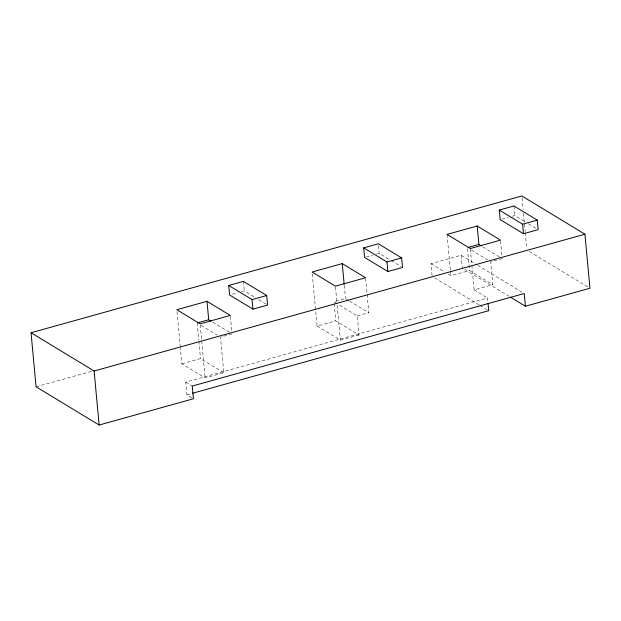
<?xml version="1.0" encoding="UTF-8"?>
<svg xmlns="http://www.w3.org/2000/svg" width="621" height="621" viewBox="0 0 621 621"><rect width="100%" height="100%" fill="white"/><g stroke="black" fill="none" stroke-linecap="round" stroke-linejoin="round"><path stroke-width="0.47" stroke-dasharray="3.1 2.33" d="M232.386 294.238L237.882 292.708M241.538 291.684L244.286 290.923L254.734 297.257M366.406 256.884L372.81 255.099M376.473 254.074L379.221 253.314L390.469 260.137M502.009 219.089L508.413 217.303M512.077 216.279L514.825 215.518L525.273 221.852M432.076 275.483L430.982 263.677L461.155 255.27L476.889 264.81M348.715 300.533L345.501 298.577L333.989 301.79L337.211 303.739M36.065 386.79L92.118 371.172M232.013 333.888L220.502 337.094L223.808 372.701L205.14 377.902L181.837 363.759L180.385 348.164M502.218 258.577L490.714 261.783L492.833 284.666L474.172 289.875L470.338 248.547M448.378 274.226L450.862 275.732L469.53 270.531L492.833 284.666M181.837 363.759L200.498 358.558L223.808 372.701M312.262 273.946L317.098 326.064L335.759 320.855L359.07 334.998L357.3 315.926L338.01 304.228M357.3 315.926L368.804 312.72L365.653 278.697M191.804 397.782L186.929 394.824L185.749 382.109L487.555 297.987L487.974 302.528M317.098 326.064L340.409 340.199L359.07 334.998M186.929 394.824L191.602 393.52M528.487 223.801L537.328 229.165M529.34 251.482L588.312 287.251M482.928 246.879L499.804 257.117M471.424 250.084L487.501 259.834M477.72 265.314L522.564 292.514M464.818 269.491L508.832 296.186M430.982 263.677L444.232 271.719M474.172 289.875L487.555 297.987M434.646 277.897L479.288 304.973M480.072 305.454L487.159 309.747M391.277 260.626L400.925 266.471M349.514 301.014L368.804 312.72M258.755 299.695L265.99 304.08M212.724 322.19L229.599 332.429M201.212 325.396L217.288 335.146M185.749 382.109L192.246 386.052M522.044 197.882L523.123 209.463M523.48 213.321L525.18 231.656M525.265 232.619L526.794 249.029M513.94 205.978L514.825 215.518M500.596 241.064L501.962 255.813M467.489 248.602L469.53 270.531M461.155 255.27L462.334 267.985M447.027 234.412L450.326 269.972M450.419 270.927L450.862 275.732M378.515 245.683L379.221 253.314M344.275 285.35L345.501 298.577M335.48 287.119L336.823 301.534M337.18 305.385L340.409 340.199M334.168 303.692L335.759 320.855M243.401 281.383L244.286 290.923M230.383 316.376L231.757 331.125M200.218 324.822L205.14 377.902M197.199 322.959L198.805 340.277M198.891 341.24L200.498 358.558M177.001 311.649L180.3 347.201"/><path stroke-width="0.93" d="M525.405 306.238L524.225 293.523L192.246 386.052L193.426 398.767L99.135 425.043L36.065 386.79L31.05 332.755L521.865 195.957L584.935 234.21L589.95 288.245L525.405 306.238L510.493 297.195M228.753 285.466L243.401 281.383L266.712 295.526L267.597 305.058L252.949 309.142L229.638 295.006L228.753 285.466L252.064 299.601L266.712 295.526M363.689 247.857L378.336 243.774L401.647 257.917L402.532 267.449L387.877 271.532L364.574 257.397L363.689 247.857L386.992 262L401.647 257.917M499.292 210.061L513.94 205.978L537.25 220.121L538.135 229.654L523.487 233.737L500.177 219.601L499.292 210.061L522.603 224.204L537.25 220.121M206.995 301.317L176.822 309.724L200.133 323.859L230.298 315.452L206.995 301.317L208.703 319.753L211.117 321.212M342.256 263.615L312.084 272.021L335.394 286.165L365.567 277.75L342.256 263.615L344.181 284.402M477.2 226.005L447.027 234.412L470.338 248.547L500.51 240.141L477.2 226.005L478.907 244.441L481.322 245.9M198.083 322.71L208.703 319.753M468.288 247.399L478.907 244.441M31.05 332.755L94.12 371.009L584.935 234.21M192.533 393.264L488.735 310.702L488.059 303.436M522.603 224.204L523.487 233.737M386.992 262L387.877 271.532M252.064 299.601L252.949 309.142M94.12 371.009L99.135 425.043"/></g></svg>
